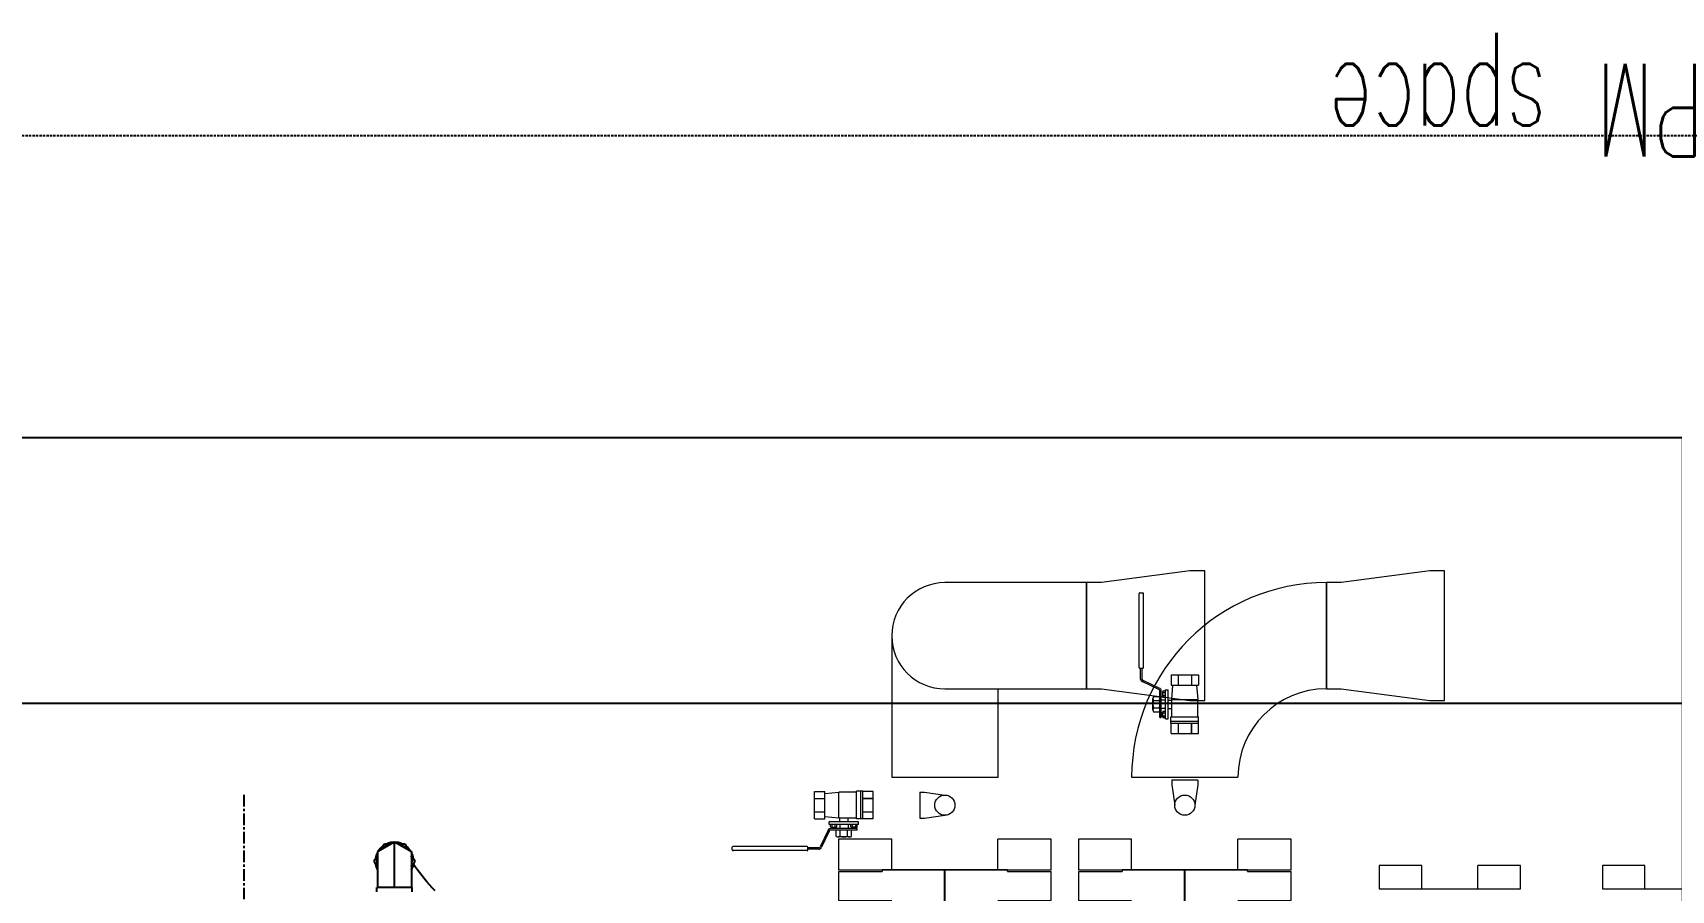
# Model space of a CAD drawing. Extents: x 0 to 160756, y 0 to 229247.
# Drawn here: x 64761 to 66523, y 98388 to 99311 of the extents above; entities that cross this region are included whole.
import ezdxf
from ezdxf.xclip import XClip

# ---------------------------------------------------------------- set-up
doc = ezdxf.new("R2010")
doc.units = 0
doc.header["$LTSCALE"] = 10
doc.header["$XCLIPFRAME"] = 2
for name, pattern in [('H12設備棟3F$0$HIDDEN', [0.375, 0.25, -0.125]), ('XCM7P30CDA$0$22P2-SM-07-C10-001-CDA$0$F22P2-CDA-07-C10-00$0$CENTER', [50.8, 31.75, -6.35, 6.35, -6.35]), ('XCM7P30CDA-200K$0$22P2-SM-07-C10-001-CDA$0$F22P2-CDA-07-C10-00$0$CENTER', [50.8, 31.75, -6.35, 6.35, -6.35]), ('XCM7Q30CDA-200K$0$xCUP-L40-M03-HVAC-EQ$0$xCUP-L40-M03-HVAC-EQ$0$XCUP-L40-HVAC-EQ$0$CENTER', [2, 1.25, -0.25, 0.25, -0.25])]:
    doc.linetypes.add(name, pattern=pattern)
for name, color, linetype in [('H12設備棟3F$0$ARC-BEAM', 252, 'H12設備棟3F$0$HIDDEN'), ('H12設備棟3F$0$\uf4c9\ue50a', 252, 'Continuous'), ('XCM7P30CDA$0$22P2-SM-07-C10-001-CDA$0$F22P2-CDA-07-C10-00$0$Center', 252, 'XCM7P30CDA$0$22P2-SM-07-C10-001-CDA$0$F22P2-CDA-07-C10-00$0$CENTER'), ('XCM7P30CDA-200K$0$22P2-SM-07-C10-001-CDA$0$F22P2-CDA-07-C10-00$0$Center', 1, 'XCM7P30CDA-200K$0$22P2-SM-07-C10-001-CDA$0$F22P2-CDA-07-C10-00$0$CENTER'), ('XCM7Q30CDA-200K$0$UER-FUTUER', 9, 'Continuous')]:
    doc.layers.add(name, color=color, linetype=linetype)
for name, color, linetype, lineweight in [('XCM7P30CDA$0$M-PIPE-32_4C CONDENSER WATER SUPPLY-1', 252, 'Continuous', 5), ('XCM7P30CDA$0$M-PIPE-38_4C CONDENSER WATER RETURN-1', 252, 'Continuous', 5), ('XCM7Q30CDA-200K$0$xCUP-L40-M03-HVAC-EQ$0$xCUP-L40-M03-HVAC-EQ$0$XCUP-L40-HVAC-EQ$0$XCUP-L40-HVAC-機房EQ$0$U-CDA-EQ', 3, 'Continuous', 25)]:
    doc.layers.add(name, color=color, linetype=linetype, lineweight=lineweight)
doc.layers.add('XCM7P30CDA-200K$0$M-PIPE-32_4C CONDENSER WATER SUPPLY-1', color=4, linetype='Continuous', lineweight=5, true_color=0x00ffff)
doc.layers.add('XCM7P30CDA-200K$0$M-PIPE-38_4C CONDENSER WATER RETURN-1', color=3, linetype='Continuous', lineweight=5, true_color=0x00ff00)
doc.styles.add('XCM7Q30CDA-200K$0$TXT', font='txt.shx', dxfattribs={"width": 0.6, "bigfont": 'chineset.shx'})

# ---------------------------------------------------------------- blocks, each defined once
blk = doc.blocks.new('H12設備棟3F')
at = {"layer": 'H12設備棟3F$0$ARC-BEAM'}
blk.add_line((63410.2, 99200.3), (67435.2, 99200.3), dxfattribs=at)
at = {"layer": 'H12設備棟3F$0$\uf4c9\ue50a'}
blk.add_lwpolyline([(66535.2, 96375.3), (62635.2, 96375.3), (62635.2, 98875.3), (66535.2, 98875.3)], close=True, dxfattribs=at)
blk = doc.blocks.new('XCM7P30CDA-200K$0$22P2-SM-07-C10-001-CDA$0$F22P2-CDA-07-C10-00$0$FlangeSide-11.43x150LB')
for p, q in [((-3.3, 11.45), (-3.3, 5.715)), ((0, 11.45), (-3.3, 11.45)), ((0, -11.45), (0, 11.45)), ((0, 5.715), (-3.3, 5.715)), ((0, -5.715), (-3.3, -5.715)), ((-3.3, -5.715), (-3.3, -11.45)), ((-3.3, -11.45), (0, -11.45))]:
    blk.add_line(p, q)
blk = doc.blocks.new('XCM7P30CDA-200K$0$22P2-SM-07-C10-001-CDA$0$F22P2-CDA-07-C10-00$0$LRElbow-11.43')
for p, q in [((15.24, -5.715), (15.24, 5.715)), ((-5.715, -15.24), (5.715, -15.24))]:
    blk.add_line(p, q)
for radius in [20.955, 9.525]:
    blk.add_arc((15.24, -15.24), radius, 90, 180)
blk = doc.blocks.new('XCM7P30CDA-200K$0$22P2-SM-07-C10-001-CDA$0$F22P2-CDA-07-C10-00$0$CCReducer-13.98x11.43')
for p, q in [((1.5875, 6.99), (0, 6.99)), ((0, 6.99), (0, -6.99)), ((11.1125, 5.715), (1.5875, 6.99)), ((12.7, 5.715), (11.1125, 5.715)), ((12.7, -5.715), (12.7, 5.715)), ((0, -6.99), (1.5875, -6.99)), ((1.5875, -6.99), (11.1125, -5.715)), ((11.1125, -5.715), (12.7, -5.715))]:
    blk.add_line(p, q)
blk = doc.blocks.new('XCM7P30CDA-200K$0$22P2-SM-07-C10-001-CDA$0$F22P2-CDA-07-C10-00$0$LRElbowDown-11.43')
for p, q in [((15.24, 5.715), (0, 5.715)), ((15.24, -5.715), (15.24, 5.715)), ((0, -5.715), (15.24, -5.715))]:
    blk.add_line(p, q)
blk.add_arc((0, 0), 5.715, 90, 270)
blk = doc.blocks.new('XCM7P30CDA-200K$0$22P2-SM-07-C10-001-CDA$0$F22P2-CDA-07-C10-00$0$Street-E90_15A_t')
for p, q in [((-1.4, -2.2), (-1.085, 0)), ((1.4, -2.2), (1.085, 0)), ((-1.4, -2.7), (-1.4, -2.2)), ((-1.4, -2.7), (1.4, -2.7)), ((1.4, -2.7), (1.4, -2.2))]:
    blk.add_line(p, q)
blk.add_circle((0, 0), 1.085)
blk = doc.blocks.new('XCM7P30CDA-200K$0$22P2-SM-07-C10-001-CDA$0$F22P2-CDA-07-C10-00$0$BallValve-15A_SS _F')
at = {"color": 0, "linetype": 'ByBlock'}
for p, q in [((47.6, 27.9), (55.6, 45.3)), ((49, 27.5), (57.1, 44.9)), ((58.5, 47.5), (70.4, 47.5)), ((58.5, 46), (70.4, 46)), ((70.4, 48.3), (70.4, 45.3)), ((71.1, 49), (150.9, 49)), ((71.1, 44.5), (150.9, 44.5)), ((151.7, 48.3), (151.7, 45.3)), ((16, 20.9), (16, 17.9)), ((16, 20.9), (47.3, 20.9)), ((16, 17.9), (47.3, 17.9)), ((17.2, 23.5), (17.2, 21.1)), ((17.5, 26.8), (17.5, 25.3)), ((17.5, 26.8), (46.2, 26.8)), ((17.5, 25.3), (46.2, 25.3)), ((18, 23.8), (23.2, 23.8)), ((18.9, 23.5), (18.9, 21.1)), ((22.3, 23.5), (22.3, 21.1)), ((23.5, 33.7), (23.5, 27.4)), ((24, 23.5), (24, 21.1)), ((25.5, 34.3), (37.8, 34.3)), ((27.2, 20.9), (27.2, 25.3)), ((27.2, 17.9), (27.2, 14.1)), ((27.6, 33.7), (27.6, 27.4)), ((35.7, 33.7), (35.7, 27.4)), ((36.1, 20.9), (36.1, 25.3)), ((36.1, 17.9), (36.1, 14.1)), ((39.3, 23.5), (39.3, 21.1)), ((39.8, 33.7), (39.8, 27.4)), ((45.3, 23.8), (40.1, 23.8)), ((41, 23.5), (41, 21.1)), ((44.4, 23.5), (44.4, 21.1)), ((46.1, 23.5), (46.1, 21.1)), ((47.3, 20.9), (47.3, 17.9)), ((0, 14.6), (0, -14.6)), ((0, 14.6), (11.2, 14.6)), ((11.2, 14.9), (11.2, -14.9)), ((11.2, 14.9), (17.9, 14.9)), ((13.4, 14.9), (13.4, -14.9)), ((17.9, 14.9), (17.9, -14.9)), ((17.9, 14.1), (36.9, 14.1)), ((36.9, 14.1), (52.1, 12.7)), ((36.9, 14.1), (36.9, -14.1)), ((52.1, 14.6), (52.1, -14.6)), ((63.3, 14.6), (63.3, -14.6)), ((0, -14.6), (11.2, -14.6)), ((0.7, -7.3), (10.4, -7.3)), ((11.2, -14.9), (17.9, -14.9)), ((17.9, -14.1), (36.9, -14.1)), ((52.1, -12.7), (36.9, -14.1))]:
    blk.add_line(p, q, dxfattribs=at)
for p, q in [((11.2, 7.3), (0, 7.3)), ((63.3, 14.6), (52.1, 14.6)), ((63.3, 7.3), (52.1, 7.3)), ((11.2, -7.3), (0, -7.3)), ((63.3, -7.3), (52.1, -7.3)), ((63.3, -14.6), (52.1, -14.6))]:
    blk.add_line(p, q)
for centre, radius, start, end in [((58.5, 44.5), 2.98, 90, 164.7449), ((58.5, 44.5), 1.49, 90, 164.7449), ((71.1, 48.3), 0.745, 90, 180), ((71.1, 45.3), 0.745, 180, 270), ((150.9, 48.3), 0.745, 0, 90), ((150.9, 45.3), 0.745, 270, 0), ((18, 22.4), 1.39, 51.7868, 128.2132), ((18, 22.2), 1.39, 231.7868, 308.2132), ((20.6, 18.7), 5.11, 70.3471, 109.6529), ((20.6, 26), 5.11, 250.3471, 289.6529), ((23.2, 22.4), 1.39, 51.7868, 128.2132), ((23.2, 22.2), 1.39, 231.7868, 308.2132), ((25.5, 30.5), 3.8, 57.4746, 122.5254), ((25.5, 30.6), 3.8, 237.4746, 302.5254), ((31.7, 20), 14.3, 73.4031, 106.5969), ((31.7, 41.1), 14.3, 253.4031, 286.5969), ((37.8, 30.5), 3.8, 57.4746, 122.5254), ((37.8, 30.6), 3.8, 237.4746, 302.5254), ((40.1, 22.4), 1.39, 51.7868, 128.2132), ((40.1, 22.2), 1.39, 231.7868, 308.2132), ((42.7, 18.7), 5.11, 70.3471, 109.6529), ((42.7, 26), 5.11, 250.3471, 289.6529), ((45.3, 22.4), 1.39, 51.7868, 128.2132), ((45.3, 22.2), 1.39, 231.7868, 308.2132), ((46.2, 28.3), 1.49, 270, 344.7449), ((46.2, 28.3), 2.98, 270, 344.7449)]:
    blk.add_arc(centre, radius, start, end, dxfattribs=at)
blk = doc.blocks.new('XCM7P30CDA-200K$0$22P2-SM-07-C10-001-CDA$0$F22P2-CDA-07-C10-00$0$FlangeSide-6.05x150LB')
for p, q in [((-2.5, 7.6), (-2.5, 3.025)), ((0, 7.6), (-2.5, 7.6)), ((0, -7.6), (0, 7.6)), ((0, 3.025), (-2.5, 3.025)), ((0, -3.025), (-2.5, -3.025)), ((-2.5, -3.025), (-2.5, -7.6)), ((-2.5, -7.6), (0, -7.6))]:
    blk.add_line(p, q)
blk = doc.blocks.new('XCM7P30CDA-200K$0$22P2-SM-07-C10-001-CDA$0$F22P2-CDA-07-C10-00$0$FlexibleRubberJoint-100A_F150#')
at = {"color": 0, "linetype": 'ByBlock'}
for p, q in [((-11.45, 13.3), (-6.745, 13.3)), ((-11.45, 13.3), (-11.45, 10.2)), ((6.745, 13.5), (-6.745, 13.5)), ((-6.745, 13.5), (-6.745, 13.3)), ((6.745, 13.3), (6.745, 13.5)), ((6.745, 13.3), (11.45, 13.3)), ((11.45, 10.2), (11.45, 13.3)), ((-11.45, 10.2), (-5.715, 10.2)), ((5.715, 10.2), (11.45, 10.2)), ((-5.715, 3.3), (-11.45, 3.3)), ((-11.45, 3.3), (-11.45, 0.2)), ((11.45, 3.3), (5.715, 3.3)), ((11.45, 0.2), (11.45, 3.3)), ((-6.745, 0.2), (-11.45, 0.2)), ((-6.745, 0.2), (-6.745, 0)), ((-6.745, 0), (6.745, 0)), ((11.45, 0.2), (6.745, 0.2)), ((6.745, 0), (6.745, 0.2))]:
    blk.add_line(p, q, dxfattribs=at)
for start, end in [(149.26213, 210.73787), (329.26213, 30.73787)]:
    blk.add_arc((0, 6.75), 6.75, start, end, dxfattribs=at)
at = {"layer": 'XCM7P30CDA-200K$0$22P2-SM-07-C10-001-CDA$0$F22P2-CDA-07-C10-00$0$Center'}
blk.add_line((0, 13.5), (0, 0), dxfattribs=at)
blk = doc.blocks.new('XCM7P30CDA-200K')
at = {"layer": 'XCM7P30CDA-200K$0$M-PIPE-38_4C CONDENSER WATER RETURN-1'}
for p, q in [((65684.7, 98661.7), (65684.7, 98509.3)), ((65799, 98509.3), (65799, 98604.6)), ((65684.7, 98509.3), (65799, 98509.3))]:
    blk.add_line(p, q, dxfattribs=at)
at = {"layer": 'XCM7P30CDA-200K$0$M-PIPE-32_4C CONDENSER WATER SUPPLY-1', "xscale": 10, "yscale": 10, "zscale": 10}
for name, p, rotation in [('XCM7P30CDA-200K$0$22P2-SM-07-C10-001-CDA$0$F22P2-CDA-07-C10-00$0$CCReducer-13.98x11.43', (66279.3, 98661.7), 180), ('XCM7P30CDA-200K$0$22P2-SM-07-C10-001-CDA$0$F22P2-CDA-07-C10-00$0$Street-E90_15A_t', (65999.9, 98479.3), 180), ('XCM7P30CDA-200K$0$22P2-SM-07-C10-001-CDA$0$F22P2-CDA-07-C10-00$0$FlangeSide-11.43x150LB', (65999.9, 98409.7), 270), ('XCM7P30CDA-200K$0$22P2-SM-07-C10-001-CDA$0$F22P2-CDA-07-C10-00$0$FlexibleRubberJoint-100A_F150#', (65999.9, 98409.7), 180), ('XCM7P30CDA-200K$0$22P2-SM-07-C10-001-CDA$0$F22P2-CDA-07-C10-00$0$FlangeSide-6.05x150LB', (66525.1, 98389.2), 270)]:
    blk.add_blockref(name, p, dxfattribs=dict(at, rotation=rotation))
blk.add_blockref('XCM7P30CDA-200K$0$22P2-SM-07-C10-001-CDA$0$F22P2-CDA-07-C10-00$0$LRElbow-11.43', (65999.9, 98661.7), dxfattribs=at)
at = {"layer": 'XCM7P30CDA-200K$0$M-PIPE-32_4C CONDENSER WATER SUPPLY-1', "rotation": 89.99999999999999}
blk.add_blockref('XCM7P30CDA-200K$0$22P2-SM-07-C10-001-CDA$0$F22P2-CDA-07-C10-00$0$BallValve-15A_SS _F', (65999.9, 98556.3), dxfattribs=at)
at = {"layer": 'XCM7P30CDA-200K$0$M-PIPE-38_4C CONDENSER WATER RETURN-1', "xscale": 10, "yscale": 10, "zscale": 10}
for name, p, rotation in [('XCM7P30CDA-200K$0$22P2-SM-07-C10-001-CDA$0$F22P2-CDA-07-C10-00$0$CCReducer-13.98x11.43', (66021.3, 98661.7), 180), ('XCM7P30CDA-200K$0$22P2-SM-07-C10-001-CDA$0$F22P2-CDA-07-C10-00$0$Street-E90_15A_t', (65741.8, 98479.3), 270), ('XCM7P30CDA-200K$0$22P2-SM-07-C10-001-CDA$0$F22P2-CDA-07-C10-00$0$FlangeSide-11.43x150LB', (65741.8, 98409.7), 270), ('XCM7P30CDA-200K$0$22P2-SM-07-C10-001-CDA$0$F22P2-CDA-07-C10-00$0$FlexibleRubberJoint-100A_F150#', (65741.8, 98409.7), 180), ('XCM7P30CDA-200K$0$22P2-SM-07-C10-001-CDA$0$F22P2-CDA-07-C10-00$0$FlangeSide-6.05x150LB', (66285, 98389.2), 270)]:
    blk.add_blockref(name, p, dxfattribs=dict(at, rotation=rotation))
blk.add_blockref('XCM7P30CDA-200K$0$22P2-SM-07-C10-001-CDA$0$F22P2-CDA-07-C10-00$0$LRElbowDown-11.43', (65741.8, 98661.7), dxfattribs=at)
at = {"layer": 'XCM7P30CDA-200K$0$M-PIPE-38_4C CONDENSER WATER RETURN-1', "rotation": 180}
blk.add_blockref('XCM7P30CDA-200K$0$22P2-SM-07-C10-001-CDA$0$F22P2-CDA-07-C10-00$0$BallValve-15A_SS _F', (65664.8, 98479.3), dxfattribs=at)
blk = doc.blocks.new('XCM7Q30CDA-200K$0$A$C0f61af94')
at = {"color": 2, "true_color": 0xf1eb1f, "style": 'XCM7Q30CDA-200K$0$TXT', "width": 0.6}
blk.add_text('PM space', height=100, rotation=180, dxfattribs=at).set_placement((3596.1, 100))
blk = doc.blocks.new('XCM7Q30CDA-200K$0$xCUP-L40-M03-HVAC-EQ$0$xCUP-L40-M03-HVAC-EQ$0$XCUP-L40-HVAC-EQ$0$C700')
at = {"linetype": 'XCM7Q30CDA-200K$0$xCUP-L40-M03-HVAC-EQ$0$xCUP-L40-M03-HVAC-EQ$0$XCUP-L40-HVAC-EQ$0$CENTER'}
blk.add_line((-866.9, 126.9), (987.6, 126.9), dxfattribs=at)
at = {"linetype": 'Continuous'}
for p, q in [((881.2, -15.8), (885.8, -15.8)), ((885.8, -54.1), (885.8, -15.8)), ((924.5, -16.7), (885.8, -16.7)), ((907.5, -16.7), (914, -13)), ((914, -13), (920.4, -16.7)), ((924.5, -16.7), (935, -34.9)), ((885.8, -34.9), (935, -34.9)), ((935, -34.9), (924.5, -53.2)), ((926.5, -20.2), (933, -24)), ((933, -24), (933, -31.4)), ((933, -45.9), (926.5, -49.7)), ((933, -38.5), (933, -45.9)), ((881.2, -54.1), (885.8, -54.1)), ((924.5, -53.2), (885.8, -53.2)), ((914, -56.9), (907.5, -53.2)), ((920.4, -53.2), (914, -56.9))]:
    blk.add_line(p, q, dxfattribs=at)
blk.add_lwpolyline([(882.2, -78.5), (885.4, -75.5), (888.7, -72.6), (892, -69.7), (895.4, -66.9), (898.7, -64.3), (902, -61.7), (905.1, -59.3), (908.1, -57.1), (910.8, -55.3)], dxfattribs=at)
for radius, start, end in [(20.6, 97.8564, 117.4383), (19, 73.4536, 106.5464), (20.6, 62.5617, 82.1436), (20.6, 37.8528, 57.4382), (19, 13.4536, 46.5464), (20.6, 2.5639, 22.1444), (20.6, 302.5618, 322.1472), (19, 313.4536, 346.5464), (20.6, 337.8556, 357.4361), (20.6, 242.5617, 262.1436), (19, 253.4536, 286.5464), (20.6, 277.8564, 297.4383)]:
    blk.add_arc((914, -34.9), radius, start, end, dxfattribs=at)
blk = doc.blocks.new('XCM7Q30CDA-200K')
blk.add_line((63535.2, 98589), (67027.1, 98589))
blk.add_lwpolyline([(63535.2, 98589), (67027.1, 98589), (67027.1, 96413.8), (63535.2, 96413.8)], close=True)
at = {"layer": 'XCM7Q30CDA-200K$0$UER-FUTUER'}
blk.add_blockref('XCM7Q30CDA-200K$0$A$C0f61af94', (62962.3, 99177.6), dxfattribs=at)
at = {"layer": 'XCM7Q30CDA-200K$0$xCUP-L40-M03-HVAC-EQ$0$xCUP-L40-M03-HVAC-EQ$0$XCUP-L40-HVAC-EQ$0$XCUP-L40-HVAC-機房EQ$0$U-CDA-EQ', "rotation": 90}
blk.add_blockref('XCM7Q30CDA-200K$0$xCUP-L40-M03-HVAC-EQ$0$xCUP-L40-M03-HVAC-EQ$0$XCUP-L40-HVAC-EQ$0$C700', (65114.8, 97504.8), dxfattribs=at)
blk = doc.blocks.new('XCM7P30CDA$0$22P2-SM-07-C10-001-CDA$0$F22P2-CDA-07-C10-00$0$FlangeSide-11.43x150LB')
for p, q in [((-3.3, 11.45), (-3.3, 5.715)), ((0, 11.45), (-3.3, 11.45)), ((0, -11.45), (0, 11.45)), ((0, 5.715), (-3.3, 5.715)), ((0, -5.715), (-3.3, -5.715)), ((-3.3, -5.715), (-3.3, -11.45)), ((-3.3, -11.45), (0, -11.45))]:
    blk.add_line(p, q)
blk = doc.blocks.new('XCM7P30CDA$0$22P2-SM-07-C10-001-CDA$0$F22P2-CDA-07-C10-00$0$LRElbow-11.43')
for p, q in [((15.24, -5.715), (15.24, 5.715)), ((-5.715, -15.24), (5.715, -15.24))]:
    blk.add_line(p, q)
for radius in [20.955, 9.525]:
    blk.add_arc((15.24, -15.24), radius, 90, 180)
blk = doc.blocks.new('XCM7P30CDA$0$22P2-SM-07-C10-001-CDA$0$F22P2-CDA-07-C10-00$0$CCReducer-13.98x11.43')
for p, q in [((1.5875, 6.99), (0, 6.99)), ((0, 6.99), (0, -6.99)), ((11.1125, 5.715), (1.5875, 6.99)), ((12.7, 5.715), (11.1125, 5.715)), ((12.7, -5.715), (12.7, 5.715)), ((0, -6.99), (1.5875, -6.99)), ((1.5875, -6.99), (11.1125, -5.715)), ((11.1125, -5.715), (12.7, -5.715))]:
    blk.add_line(p, q)
blk = doc.blocks.new('XCM7P30CDA$0$22P2-SM-07-C10-001-CDA$0$F22P2-CDA-07-C10-00$0$LRElbowDown-11.43')
for p, q in [((15.24, 5.715), (0, 5.715)), ((15.24, -5.715), (15.24, 5.715)), ((0, -5.715), (15.24, -5.715))]:
    blk.add_line(p, q)
blk.add_arc((0, 0), 5.715, 90, 270)
blk = doc.blocks.new('XCM7P30CDA$0$22P2-SM-07-C10-001-CDA$0$F22P2-CDA-07-C10-00$0$Street-E90_15A_t')
for p, q in [((-1.4, -2.2), (-1.085, 0)), ((1.4, -2.2), (1.085, 0)), ((-1.4, -2.7), (-1.4, -2.2)), ((-1.4, -2.7), (1.4, -2.7)), ((1.4, -2.7), (1.4, -2.2))]:
    blk.add_line(p, q)
blk.add_circle((0, 0), 1.085)
blk = doc.blocks.new('XCM7P30CDA$0$22P2-SM-07-C10-001-CDA$0$F22P2-CDA-07-C10-00$0$BallValve-15A_SS _F')
at = {"color": 0, "linetype": 'ByBlock'}
for p, q in [((47.6, 27.9), (55.6, 45.3)), ((49, 27.5), (57.1, 44.9)), ((58.5, 47.5), (70.4, 47.5)), ((58.5, 46), (70.4, 46)), ((70.4, 48.3), (70.4, 45.3)), ((71.1, 49), (150.9, 49)), ((71.1, 44.5), (150.9, 44.5)), ((151.7, 48.3), (151.7, 45.3)), ((16, 20.9), (16, 17.9)), ((16, 20.9), (47.3, 20.9)), ((16, 17.9), (47.3, 17.9)), ((17.2, 23.5), (17.2, 21.1)), ((17.5, 26.8), (17.5, 25.3)), ((17.5, 26.8), (46.2, 26.8)), ((17.5, 25.3), (46.2, 25.3)), ((18, 23.8), (23.2, 23.8)), ((18.9, 23.5), (18.9, 21.1)), ((22.3, 23.5), (22.3, 21.1)), ((23.5, 33.7), (23.5, 27.4)), ((24, 23.5), (24, 21.1)), ((25.5, 34.3), (37.8, 34.3)), ((27.2, 20.9), (27.2, 25.3)), ((27.2, 17.9), (27.2, 14.1)), ((27.6, 33.7), (27.6, 27.4)), ((35.7, 33.7), (35.7, 27.4)), ((36.1, 20.9), (36.1, 25.3)), ((36.1, 17.9), (36.1, 14.1)), ((39.3, 23.5), (39.3, 21.1)), ((39.8, 33.7), (39.8, 27.4)), ((45.3, 23.8), (40.1, 23.8)), ((41, 23.5), (41, 21.1)), ((44.4, 23.5), (44.4, 21.1)), ((46.1, 23.5), (46.1, 21.1)), ((47.3, 20.9), (47.3, 17.9)), ((0, 14.6), (0, -14.6)), ((0, 14.6), (11.2, 14.6)), ((11.2, 14.9), (11.2, -14.9)), ((11.2, 14.9), (17.9, 14.9)), ((13.4, 14.9), (13.4, -14.9)), ((17.9, 14.9), (17.9, -14.9)), ((17.9, 14.1), (36.9, 14.1)), ((36.9, 14.1), (52.1, 12.7)), ((36.9, 14.1), (36.9, -14.1)), ((52.1, 14.6), (52.1, -14.6)), ((63.3, 14.6), (63.3, -14.6)), ((0, -14.6), (11.2, -14.6)), ((0.7, -7.3), (10.4, -7.3)), ((11.2, -14.9), (17.9, -14.9)), ((17.9, -14.1), (36.9, -14.1)), ((52.1, -12.7), (36.9, -14.1))]:
    blk.add_line(p, q, dxfattribs=at)
for p, q in [((11.2, 7.3), (0, 7.3)), ((63.3, 14.6), (52.1, 14.6)), ((63.3, 7.3), (52.1, 7.3)), ((11.2, -7.3), (0, -7.3)), ((63.3, -7.3), (52.1, -7.3)), ((63.3, -14.6), (52.1, -14.6))]:
    blk.add_line(p, q)
for centre, radius, start, end in [((58.5, 44.5), 2.98, 90, 164.7449), ((58.5, 44.5), 1.49, 90, 164.7449), ((71.1, 48.3), 0.745, 90, 180), ((71.1, 45.3), 0.745, 180, 270), ((150.9, 48.3), 0.745, 0, 90), ((150.9, 45.3), 0.745, 270, 0), ((18, 22.4), 1.39, 51.7868, 128.2132), ((18, 22.2), 1.39, 231.7868, 308.2132), ((20.6, 18.7), 5.11, 70.3471, 109.6529), ((20.6, 26), 5.11, 250.3471, 289.6529), ((23.2, 22.4), 1.39, 51.7868, 128.2132), ((23.2, 22.2), 1.39, 231.7868, 308.2132), ((25.5, 30.5), 3.8, 57.4746, 122.5254), ((25.5, 30.6), 3.8, 237.4746, 302.5254), ((31.7, 20), 14.3, 73.4031, 106.5969), ((31.7, 41.1), 14.3, 253.4031, 286.5969), ((37.8, 30.5), 3.8, 57.4746, 122.5254), ((37.8, 30.6), 3.8, 237.4746, 302.5254), ((40.1, 22.4), 1.39, 51.7868, 128.2132), ((40.1, 22.2), 1.39, 231.7868, 308.2132), ((42.7, 18.7), 5.11, 70.3471, 109.6529), ((42.7, 26), 5.11, 250.3471, 289.6529), ((45.3, 22.4), 1.39, 51.7868, 128.2132), ((45.3, 22.2), 1.39, 231.7868, 308.2132), ((46.2, 28.3), 1.49, 270, 344.7449), ((46.2, 28.3), 2.98, 270, 344.7449)]:
    blk.add_arc(centre, radius, start, end, dxfattribs=at)
blk = doc.blocks.new('XCM7P30CDA$0$22P2-SM-07-C10-001-CDA$0$F22P2-CDA-07-C10-00$0$FlangeSide-6.05x150LB')
for p, q in [((-2.5, 7.6), (-2.5, 3.025)), ((0, 7.6), (-2.5, 7.6)), ((0, -7.6), (0, 7.6)), ((0, 3.025), (-2.5, 3.025)), ((0, -3.025), (-2.5, -3.025)), ((-2.5, -3.025), (-2.5, -7.6)), ((-2.5, -7.6), (0, -7.6))]:
    blk.add_line(p, q)
blk = doc.blocks.new('XCM7P30CDA$0$22P2-SM-07-C10-001-CDA$0$F22P2-CDA-07-C10-00$0$FlexibleRubberJoint-100A_F150#')
at = {"color": 0, "linetype": 'ByBlock'}
for p, q in [((-11.45, 13.3), (-6.745, 13.3)), ((-11.45, 13.3), (-11.45, 10.2)), ((6.745, 13.5), (-6.745, 13.5)), ((-6.745, 13.5), (-6.745, 13.3)), ((6.745, 13.3), (6.745, 13.5)), ((6.745, 13.3), (11.45, 13.3)), ((11.45, 10.2), (11.45, 13.3)), ((-11.45, 10.2), (-5.715, 10.2)), ((5.715, 10.2), (11.45, 10.2)), ((-5.715, 3.3), (-11.45, 3.3)), ((-11.45, 3.3), (-11.45, 0.2)), ((11.45, 3.3), (5.715, 3.3)), ((11.45, 0.2), (11.45, 3.3)), ((-6.745, 0.2), (-11.45, 0.2)), ((-6.745, 0.2), (-6.745, 0)), ((-6.745, 0), (6.745, 0)), ((11.45, 0.2), (6.745, 0.2)), ((6.745, 0), (6.745, 0.2))]:
    blk.add_line(p, q, dxfattribs=at)
for start, end in [(149.26213, 210.73787), (329.26213, 30.73787)]:
    blk.add_arc((0, 6.75), 6.75, start, end, dxfattribs=at)
at = {"layer": 'XCM7P30CDA$0$22P2-SM-07-C10-001-CDA$0$F22P2-CDA-07-C10-00$0$Center'}
blk.add_line((0, 13.5), (0, 0), dxfattribs=at)
blk = doc.blocks.new('XCM7P30CDA')
at = {"layer": 'XCM7P30CDA$0$M-PIPE-38_4C CONDENSER WATER RETURN-1'}
for p, q in [((65684.7, 98661.7), (65684.7, 98509.3)), ((65799, 98509.3), (65799, 98604.6)), ((65684.7, 98509.3), (65799, 98509.3))]:
    blk.add_line(p, q, dxfattribs=at)
at = {"layer": 'XCM7P30CDA$0$M-PIPE-32_4C CONDENSER WATER SUPPLY-1', "xscale": 10, "yscale": 10, "zscale": 10}
for name, p, rotation in [('XCM7P30CDA$0$22P2-SM-07-C10-001-CDA$0$F22P2-CDA-07-C10-00$0$CCReducer-13.98x11.43', (66279.3, 98661.7), 180), ('XCM7P30CDA$0$22P2-SM-07-C10-001-CDA$0$F22P2-CDA-07-C10-00$0$Street-E90_15A_t', (65999.9, 98479.3), 180), ('XCM7P30CDA$0$22P2-SM-07-C10-001-CDA$0$F22P2-CDA-07-C10-00$0$FlangeSide-11.43x150LB', (65999.9, 98409.7), 270), ('XCM7P30CDA$0$22P2-SM-07-C10-001-CDA$0$F22P2-CDA-07-C10-00$0$FlexibleRubberJoint-100A_F150#', (65999.9, 98409.7), 180), ('XCM7P30CDA$0$22P2-SM-07-C10-001-CDA$0$F22P2-CDA-07-C10-00$0$FlangeSide-6.05x150LB', (66525.1, 98389.2), 270)]:
    blk.add_blockref(name, p, dxfattribs=dict(at, rotation=rotation))
blk.add_blockref('XCM7P30CDA$0$22P2-SM-07-C10-001-CDA$0$F22P2-CDA-07-C10-00$0$LRElbow-11.43', (65999.9, 98661.7), dxfattribs=at)
at = {"layer": 'XCM7P30CDA$0$M-PIPE-32_4C CONDENSER WATER SUPPLY-1', "rotation": 89.99999999999999}
blk.add_blockref('XCM7P30CDA$0$22P2-SM-07-C10-001-CDA$0$F22P2-CDA-07-C10-00$0$BallValve-15A_SS _F', (65999.9, 98556.3), dxfattribs=at)
at = {"layer": 'XCM7P30CDA$0$M-PIPE-38_4C CONDENSER WATER RETURN-1', "xscale": 10, "yscale": 10, "zscale": 10}
for name, p, rotation in [('XCM7P30CDA$0$22P2-SM-07-C10-001-CDA$0$F22P2-CDA-07-C10-00$0$CCReducer-13.98x11.43', (66021.3, 98661.7), 180), ('XCM7P30CDA$0$22P2-SM-07-C10-001-CDA$0$F22P2-CDA-07-C10-00$0$Street-E90_15A_t', (65741.8, 98479.3), 270), ('XCM7P30CDA$0$22P2-SM-07-C10-001-CDA$0$F22P2-CDA-07-C10-00$0$FlangeSide-11.43x150LB', (65741.8, 98409.7), 270), ('XCM7P30CDA$0$22P2-SM-07-C10-001-CDA$0$F22P2-CDA-07-C10-00$0$FlexibleRubberJoint-100A_F150#', (65741.8, 98409.7), 180), ('XCM7P30CDA$0$22P2-SM-07-C10-001-CDA$0$F22P2-CDA-07-C10-00$0$FlangeSide-6.05x150LB', (66285, 98389.2), 270)]:
    blk.add_blockref(name, p, dxfattribs=dict(at, rotation=rotation))
blk.add_blockref('XCM7P30CDA$0$22P2-SM-07-C10-001-CDA$0$F22P2-CDA-07-C10-00$0$LRElbowDown-11.43', (65741.8, 98661.7), dxfattribs=at)
at = {"layer": 'XCM7P30CDA$0$M-PIPE-38_4C CONDENSER WATER RETURN-1', "rotation": 180}
blk.add_blockref('XCM7P30CDA$0$22P2-SM-07-C10-001-CDA$0$F22P2-CDA-07-C10-00$0$BallValve-15A_SS _F', (65664.8, 98479.3), dxfattribs=at)

msp = doc.modelspace()

# ---------------------------------------------------------------- block references
for name in ['XCM7P30CDA', 'XCM7P30CDA-200K', 'XCM7Q30CDA-200K']:
    msp.add_blockref(name, (0, 0))
ref = msp.add_blockref('H12設備棟3F', (0, 0))
XClip(ref).set_block_clipping_path([(52480.8428845762, 60066.8604644329), (84559.6547477046, 105824.4625800119)])

doc.saveas('drawing.dxf')
